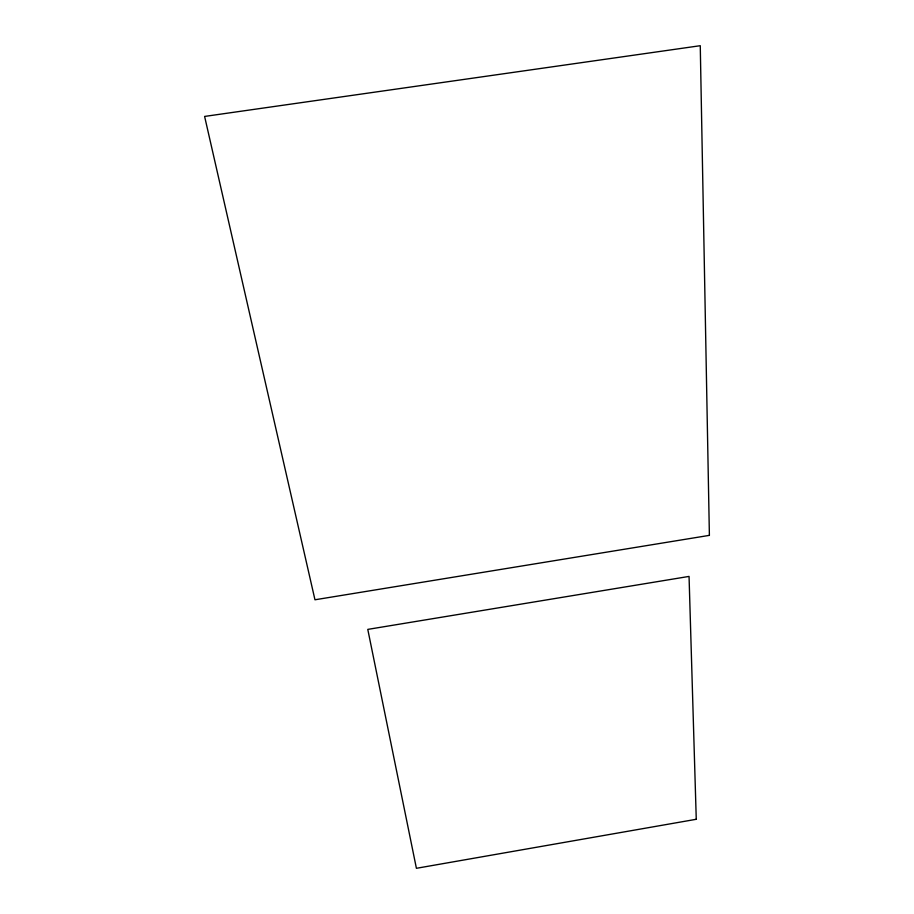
<?xml version="1.0" encoding="UTF-8"?>
<svg xmlns="http://www.w3.org/2000/svg" width="914" height="914" viewBox="0 0 914 914"><rect width="100%" height="100%" fill="white"/><g stroke="black" fill="none" stroke-linecap="round" stroke-linejoin="round"><path stroke-width="1.37" d="M696.262 819.287L416.407 868.3L367.782 629.392L689.053 576.414L696.262 819.287M709.39 535.364L314.964 599.778L204.61 116.432L700.261 45.7L709.39 535.364"/></g></svg>
